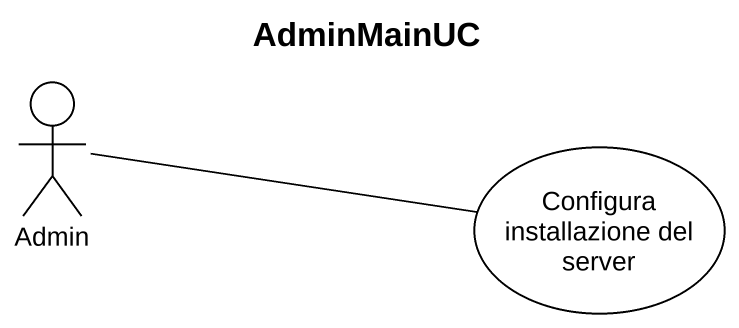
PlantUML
@startuml
title AdminMainUC
actor Admin
usecase "Configura installazione del server" as Configura_installazione_del
Admin -right- Configura_installazione_del
@enduml
